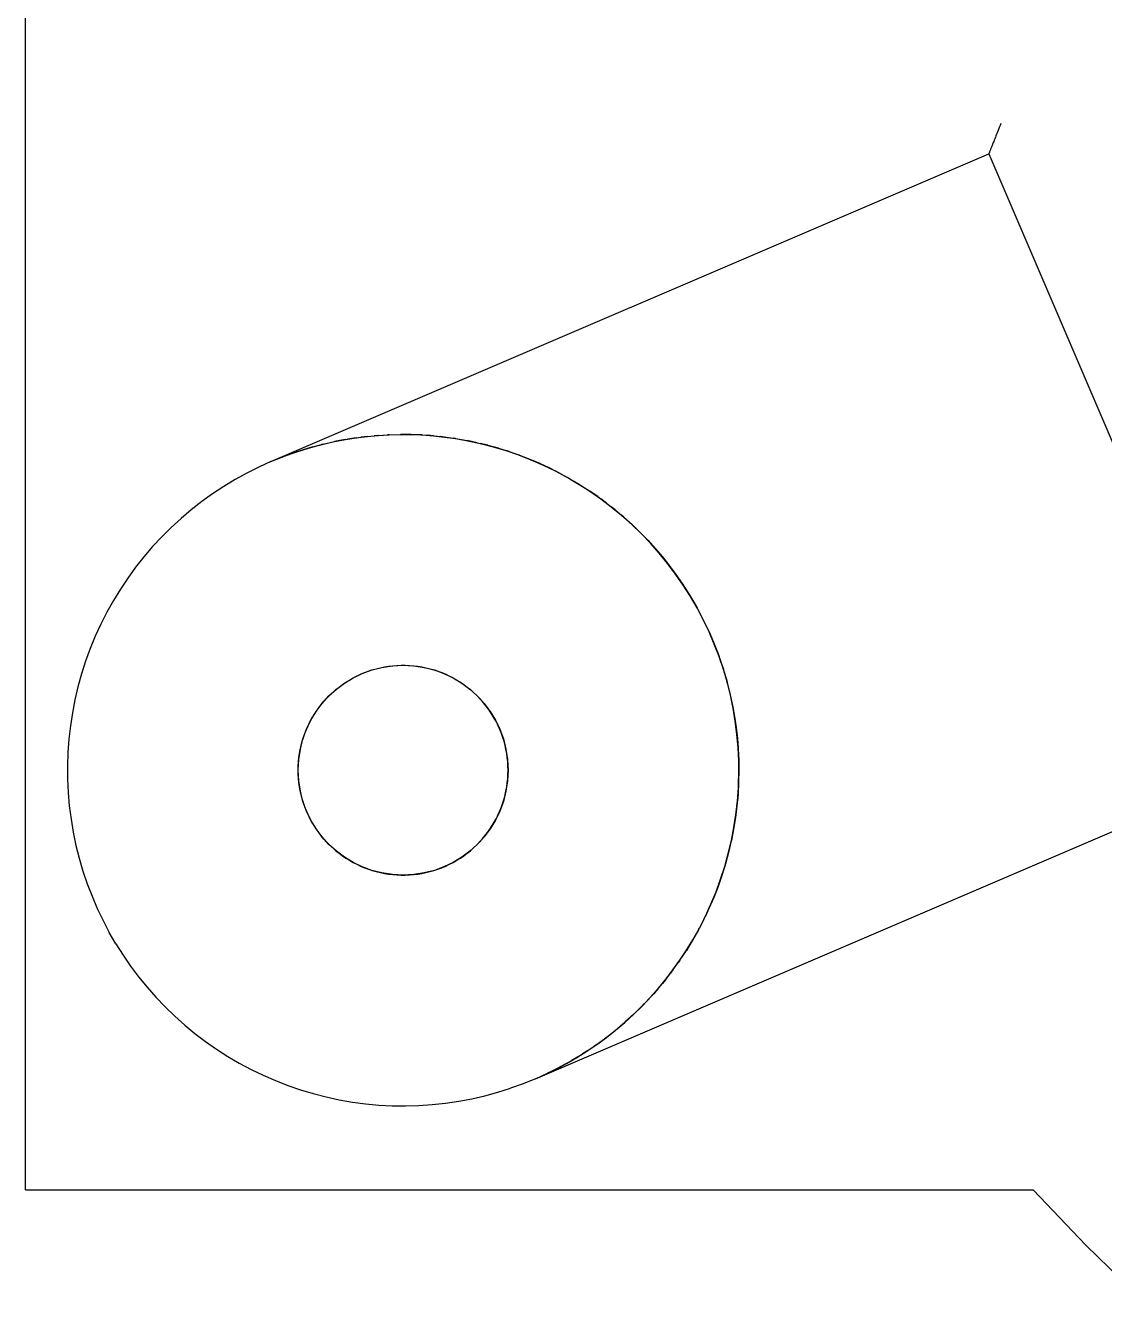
# Model space of a CAD drawing. Header units: millimetres. Extents: x -65 to 206, y -204 to 46.
# Drawn here: x -58 to -32.29, y -33.59 to -3.25 of the extents above; entities that cross this region are included whole.
import ezdxf

# ---------------------------------------------------------------- set-up
doc = ezdxf.new("R2010")
doc.units = ezdxf.units.MM
doc.layers.add('TOP_XY', color=7, linetype='Continuous')

msp = doc.modelspace()

# ---------------------------------------------------------------- linework, layer by layer
msp.add_circle((-49, -21), 2.5)
at = {"layer": 'TOP_XY'}
for p, q in [((-58, -31), (-58, 31)), ((-34.813, -5.733), (-34.828, -5.773)), ((-34.795, -5.689), (-34.813, -5.733)), ((-34.775, -5.639), (-34.795, -5.689)), ((-34.754, -5.587), (-34.775, -5.639)), ((-34.937, -6.045), (-34.947, -6.068)), ((-34.926, -6.017), (-34.937, -6.045)), ((-34.914, -5.986), (-34.926, -6.017)), ((-34.901, -5.953), (-34.914, -5.986)), ((-34.887, -5.919), (-34.901, -5.953)), ((-34.873, -5.884), (-34.887, -5.919)), ((-34.859, -5.848), (-34.873, -5.884)), ((-34.844, -5.811), (-34.859, -5.848)), ((-34.828, -5.773), (-34.844, -5.811)), ((-52.151, -13.647), (-35.046, -6.316)), ((-35.045, -6.315), (-35.046, -6.316)), ((-35.046, -6.316), (-35.046, -6.316)), ((-35.046, -6.316), (-28.743, -21.022)), ((-35.044, -6.31), (-35.045, -6.313)), ((-35.045, -6.313), (-35.045, -6.315)), ((-35.042, -6.307), (-35.044, -6.31)), ((-35.041, -6.303), (-35.042, -6.307)), ((-35.039, -6.298), (-35.041, -6.303)), ((-35.036, -6.292), (-35.039, -6.298)), ((-35.034, -6.286), (-35.036, -6.292)), ((-35.031, -6.279), (-35.034, -6.286)), ((-35.028, -6.271), (-35.031, -6.279)), ((-35.024, -6.262), (-35.028, -6.271)), ((-35.02, -6.252), (-35.024, -6.262)), ((-35.016, -6.242), (-35.02, -6.252)), ((-35.012, -6.231), (-35.016, -6.242)), ((-35.007, -6.219), (-35.012, -6.231)), ((-35.002, -6.205), (-35.007, -6.219)), ((-34.995, -6.189), (-35.002, -6.205)), ((-34.988, -6.171), (-34.995, -6.189)), ((-34.98, -6.153), (-34.988, -6.171)), ((-34.973, -6.133), (-34.98, -6.153)), ((-34.964, -6.112), (-34.973, -6.133)), ((-34.956, -6.091), (-34.964, -6.112)), ((-34.947, -6.068), (-34.956, -6.091)), ((-50.009, -13.064), (-49.693, -13.03)), ((-49.861, -13.047), (-49.599, -13.022)), ((-49.861, -13.047), (-49.693, -13.03)), ((-49.693, -13.03), (-49.376, -13.009)), ((-49.599, -13.022), (-49.693, -13.03)), ((-49.599, -13.022), (-49.335, -13.007)), ((-49.599, -13.022), (-49.376, -13.009)), ((-49.376, -13.009), (-49.058, -13)), ((-49.335, -13.007), (-49.376, -13.009)), ((-49.335, -13.007), (-49.071, -13)), ((-49.071, -13), (-48.807, -13.002)), ((-49.071, -13), (-49.058, -13)), ((-48.807, -13.002), (-49.058, -13)), ((-49.058, -13), (-48.74, -13.004)), ((-48.807, -13.002), (-48.543, -13.013)), ((-48.807, -13.002), (-48.74, -13.004)), ((-48.543, -13.013), (-48.74, -13.004)), ((-48.74, -13.004), (-48.422, -13.021)), ((-48.543, -13.013), (-48.28, -13.032)), ((-48.543, -13.013), (-48.422, -13.021)), ((-48.28, -13.032), (-48.422, -13.021)), ((-48.422, -13.021), (-48.105, -13.05)), ((-48.28, -13.032), (-48.018, -13.061)), ((-48.28, -13.032), (-48.105, -13.05)), ((-51.557, -13.42), (-51.254, -13.324)), ((-51.156, -13.296), (-51.409, -13.371)), ((-51.409, -13.371), (-51.254, -13.324)), ((-51.254, -13.324), (-50.947, -13.241)), ((-51.156, -13.296), (-51.254, -13.324)), ((-51.156, -13.296), (-50.901, -13.229)), ((-51.156, -13.296), (-50.947, -13.241)), ((-50.947, -13.241), (-50.637, -13.169)), ((-50.901, -13.229), (-50.947, -13.241)), ((-50.901, -13.229), (-50.643, -13.171)), ((-50.643, -13.171), (-50.384, -13.121)), ((-50.643, -13.171), (-50.637, -13.169)), ((-50.637, -13.169), (-50.324, -13.11)), ((-50.384, -13.121), (-50.637, -13.169)), ((-50.384, -13.121), (-50.123, -13.079)), ((-50.384, -13.121), (-50.324, -13.11)), ((-50.324, -13.11), (-50.009, -13.064)), ((-50.123, -13.079), (-50.324, -13.11)), ((-50.123, -13.079), (-49.861, -13.047)), ((-50.123, -13.079), (-50.009, -13.064)), ((-49.861, -13.047), (-50.009, -13.064)), ((-48.018, -13.061), (-48.105, -13.05)), ((-48.105, -13.05), (-47.79, -13.092)), ((-48.018, -13.061), (-47.756, -13.097)), ((-48.018, -13.061), (-47.79, -13.092)), ((-47.756, -13.097), (-47.79, -13.092)), ((-47.79, -13.092), (-47.476, -13.146)), ((-47.756, -13.097), (-47.496, -13.143)), ((-47.496, -13.143), (-47.238, -13.197)), ((-47.496, -13.143), (-47.476, -13.146)), ((-47.238, -13.197), (-47.476, -13.146)), ((-47.476, -13.146), (-47.165, -13.213)), ((-47.238, -13.197), (-46.981, -13.259)), ((-47.238, -13.197), (-47.165, -13.213)), ((-46.981, -13.259), (-47.165, -13.213)), ((-47.165, -13.213), (-46.857, -13.292)), ((-46.981, -13.259), (-46.727, -13.33)), ((-46.981, -13.259), (-46.857, -13.292)), ((-46.727, -13.33), (-46.857, -13.292)), ((-46.857, -13.292), (-46.553, -13.384)), ((-46.727, -13.33), (-46.475, -13.409)), ((-46.727, -13.33), (-46.553, -13.384)), ((-52.151, -13.647), (-52.441, -13.778)), ((-52.151, -13.647), (-51.857, -13.527)), ((-52.151, -13.647), (-51.907, -13.547)), ((-51.907, -13.547), (-51.66, -13.455)), ((-51.907, -13.547), (-51.857, -13.527)), ((-51.857, -13.527), (-51.557, -13.42)), ((-51.66, -13.455), (-51.857, -13.527)), ((-51.66, -13.455), (-51.409, -13.371)), ((-51.66, -13.455), (-51.557, -13.42)), ((-51.409, -13.371), (-51.557, -13.42)), ((-46.475, -13.409), (-46.553, -13.384)), ((-46.553, -13.384), (-46.252, -13.487)), ((-46.475, -13.409), (-46.226, -13.496)), ((-46.475, -13.409), (-46.252, -13.487)), ((-46.226, -13.496), (-46.252, -13.487)), ((-46.252, -13.487), (-45.955, -13.602)), ((-46.226, -13.496), (-45.98, -13.592)), ((-45.98, -13.592), (-45.737, -13.696)), ((-45.98, -13.592), (-45.955, -13.602)), ((-45.737, -13.696), (-45.955, -13.602)), ((-45.955, -13.602), (-45.663, -13.729)), ((-52.726, -13.92), (-53.004, -14.074)), ((-52.441, -13.778), (-52.726, -13.92)), ((-45.737, -13.696), (-45.498, -13.807)), ((-45.737, -13.696), (-45.663, -13.729)), ((-45.498, -13.807), (-45.663, -13.729)), ((-45.663, -13.729), (-45.377, -13.867)), ((-45.498, -13.807), (-45.262, -13.927)), ((-45.498, -13.807), (-45.377, -13.867)), ((-45.262, -13.927), (-45.377, -13.867)), ((-45.377, -13.867), (-45.096, -14.017)), ((-45.262, -13.927), (-45.031, -14.054)), ((-45.262, -13.927), (-45.096, -14.017)), ((-53.276, -14.239), (-53.542, -14.414)), ((-53.004, -14.074), (-53.276, -14.239)), ((-45.031, -14.054), (-45.096, -14.017)), ((-45.096, -14.017), (-44.822, -14.178)), ((-45.031, -14.054), (-44.804, -14.189)), ((-45.031, -14.054), (-44.822, -14.178)), ((-44.804, -14.189), (-44.822, -14.178)), ((-44.822, -14.178), (-44.554, -14.349)), ((-44.804, -14.189), (-44.582, -14.331)), ((-53.542, -14.414), (-53.8, -14.6)), ((-44.582, -14.331), (-44.364, -14.48)), ((-44.582, -14.331), (-44.554, -14.349)), ((-44.364, -14.48), (-44.554, -14.349)), ((-44.554, -14.349), (-44.293, -14.531)), ((-44.364, -14.48), (-44.151, -14.637)), ((-44.364, -14.48), (-44.293, -14.531)), ((-44.151, -14.637), (-44.293, -14.531)), ((-44.293, -14.531), (-44.04, -14.724)), ((-54.051, -14.796), (-54.293, -15.002)), ((-53.8, -14.6), (-54.051, -14.796)), ((-44.151, -14.637), (-43.944, -14.8)), ((-44.151, -14.637), (-44.04, -14.724)), ((-43.944, -14.8), (-44.04, -14.724)), ((-44.04, -14.724), (-43.794, -14.926)), ((-43.944, -14.8), (-43.742, -14.97)), ((-43.944, -14.8), (-43.794, -14.926)), ((-54.293, -15.002), (-54.528, -15.217)), ((-43.742, -14.97), (-43.794, -14.926)), ((-43.794, -14.926), (-43.557, -15.138)), ((-43.742, -14.97), (-43.546, -15.147)), ((-43.742, -14.97), (-43.557, -15.138)), ((-43.546, -15.147), (-43.557, -15.138)), ((-43.557, -15.138), (-43.328, -15.359)), ((-43.546, -15.147), (-43.356, -15.33)), ((-54.753, -15.441), (-54.97, -15.674)), ((-54.528, -15.217), (-54.753, -15.441)), ((-43.356, -15.33), (-43.172, -15.52)), ((-43.356, -15.33), (-43.328, -15.359)), ((-43.172, -15.52), (-43.328, -15.359)), ((-43.108, -15.589), (-43.328, -15.359)), ((-54.97, -15.674), (-55.177, -15.916)), ((-43.172, -15.52), (-42.994, -15.715)), ((-43.172, -15.52), (-43.108, -15.589)), ((-42.994, -15.715), (-43.108, -15.589)), ((-42.897, -15.827), (-43.108, -15.589)), ((-42.994, -15.715), (-42.823, -15.916)), ((-42.994, -15.715), (-42.897, -15.827)), ((-55.177, -15.916), (-55.374, -16.165)), ((-42.823, -15.916), (-42.897, -15.827)), ((-42.697, -16.074), (-42.897, -15.827)), ((-42.823, -15.916), (-42.659, -16.122)), ((-42.823, -15.916), (-42.697, -16.074)), ((-42.659, -16.122), (-42.697, -16.074)), ((-42.506, -16.328), (-42.697, -16.074)), ((-55.374, -16.165), (-55.561, -16.423)), ((-42.659, -16.122), (-42.501, -16.334)), ((-42.659, -16.122), (-42.506, -16.328)), ((-42.501, -16.334), (-42.506, -16.328)), ((-42.325, -16.59), (-42.506, -16.328)), ((-42.501, -16.334), (-42.351, -16.551)), ((-55.561, -16.423), (-55.738, -16.687)), ((-42.351, -16.551), (-42.208, -16.773)), ((-42.351, -16.551), (-42.325, -16.59)), ((-42.208, -16.773), (-42.325, -16.59)), ((-42.155, -16.859), (-42.325, -16.59)), ((-55.904, -16.958), (-56.059, -17.236)), ((-55.738, -16.687), (-55.904, -16.958)), ((-42.208, -16.773), (-42.072, -16.999)), ((-42.208, -16.773), (-42.155, -16.859)), ((-42.072, -16.999), (-42.155, -16.859)), ((-41.996, -17.134), (-42.155, -16.859)), ((-56.059, -17.236), (-56.203, -17.52)), ((-42.072, -16.999), (-41.944, -17.23)), ((-42.072, -16.999), (-41.996, -17.134)), ((-41.944, -17.23), (-41.996, -17.134)), ((-41.848, -17.416), (-41.996, -17.134)), ((-41.944, -17.23), (-41.823, -17.465)), ((-41.944, -17.23), (-41.848, -17.416)), ((-56.203, -17.52), (-56.336, -17.809)), ((-41.823, -17.465), (-41.848, -17.416)), ((-41.711, -17.703), (-41.848, -17.416)), ((-41.823, -17.465), (-41.711, -17.704)), ((-41.823, -17.465), (-41.711, -17.703)), ((-56.336, -17.809), (-56.457, -18.103)), ((-41.586, -17.995), (-41.711, -17.703)), ((-41.711, -17.704), (-41.606, -17.946)), ((-56.457, -18.103), (-56.566, -18.402)), ((-41.606, -17.946), (-41.509, -18.192)), ((-41.606, -17.946), (-41.586, -17.995)), ((-41.509, -18.192), (-41.586, -17.995)), ((-41.472, -18.293), (-41.586, -17.995)), ((-41.509, -18.192), (-41.421, -18.44)), ((-41.509, -18.192), (-41.472, -18.293)), ((-56.566, -18.402), (-56.664, -18.704)), ((-49.248, -18.512), (-49.149, -18.504)), ((-49.149, -18.504), (-49.05, -18.5)), ((-49.05, -18.5), (-48.95, -18.5)), ((-48.95, -18.5), (-48.851, -18.504)), ((-48.851, -18.504), (-48.752, -18.512)), ((-41.421, -18.44), (-41.472, -18.293)), ((-41.37, -18.594), (-41.472, -18.293)), ((-41.421, -18.44), (-41.34, -18.692)), ((-41.421, -18.44), (-41.37, -18.594)), ((-56.664, -18.704), (-56.749, -19.011)), ((-50.279, -18.852), (-50.192, -18.803)), ((-50.192, -18.803), (-50.104, -18.757)), ((-50.104, -18.757), (-50.014, -18.715)), ((-50.014, -18.715), (-49.922, -18.676)), ((-49.922, -18.676), (-49.829, -18.641)), ((-49.829, -18.641), (-49.735, -18.61)), ((-49.735, -18.61), (-49.639, -18.583)), ((-49.639, -18.583), (-49.542, -18.56)), ((-49.542, -18.56), (-49.445, -18.54)), ((-49.445, -18.54), (-49.347, -18.524)), ((-49.347, -18.524), (-49.248, -18.512)), ((-48.752, -18.512), (-48.653, -18.524)), ((-48.653, -18.524), (-48.555, -18.54)), ((-48.555, -18.54), (-48.458, -18.56)), ((-48.458, -18.56), (-48.361, -18.583)), ((-48.361, -18.583), (-48.265, -18.61)), ((-48.265, -18.61), (-48.171, -18.641)), ((-48.171, -18.641), (-48.078, -18.676)), ((-48.078, -18.676), (-47.986, -18.715)), ((-47.986, -18.715), (-47.896, -18.757)), ((-47.896, -18.757), (-47.808, -18.803)), ((-47.808, -18.803), (-47.721, -18.852)), ((-41.34, -18.692), (-41.37, -18.594)), ((-41.281, -18.899), (-41.37, -18.594)), ((-41.34, -18.692), (-41.268, -18.946)), ((-41.34, -18.692), (-41.281, -18.899)), ((-56.749, -19.011), (-56.822, -19.321)), ((-50.678, -19.147), (-50.603, -19.081)), ((-50.603, -19.081), (-50.525, -19.019)), ((-50.525, -19.019), (-50.445, -18.96)), ((-50.445, -18.96), (-50.363, -18.904)), ((-50.363, -18.904), (-50.279, -18.852)), ((-47.721, -18.852), (-47.637, -18.904)), ((-47.637, -18.904), (-47.555, -18.96)), ((-47.555, -18.96), (-47.475, -19.019)), ((-47.475, -19.019), (-47.397, -19.081)), ((-47.397, -19.081), (-47.322, -19.147)), ((-41.268, -18.946), (-41.281, -18.899)), ((-41.203, -19.208), (-41.281, -18.899)), ((-41.268, -18.946), (-41.205, -19.202)), ((-56.822, -19.321), (-56.882, -19.633)), ((-50.95, -19.436), (-50.886, -19.359)), ((-50.886, -19.359), (-50.82, -19.286)), ((-50.82, -19.286), (-50.75, -19.215)), ((-50.75, -19.215), (-50.678, -19.147)), ((-47.322, -19.147), (-47.25, -19.215)), ((-47.18, -19.286), (-47.25, -19.215)), ((-47.114, -19.359), (-47.18, -19.286)), ((-47.05, -19.436), (-47.114, -19.359)), ((-41.205, -19.202), (-41.15, -19.46)), ((-41.205, -19.202), (-41.203, -19.208)), ((-41.15, -19.46), (-41.203, -19.208)), ((-41.138, -19.519), (-41.203, -19.208)), ((-56.882, -19.633), (-56.93, -19.947)), ((-51.173, -19.764), (-51.122, -19.679)), ((-51.122, -19.679), (-51.068, -19.596)), ((-51.068, -19.596), (-51.011, -19.514)), ((-51.011, -19.514), (-50.95, -19.436)), ((-46.989, -19.514), (-47.05, -19.436)), ((-46.932, -19.596), (-46.989, -19.514)), ((-46.878, -19.679), (-46.932, -19.596)), ((-46.827, -19.764), (-46.878, -19.679)), ((-41.15, -19.46), (-41.103, -19.72)), ((-41.15, -19.46), (-41.138, -19.519)), ((-41.103, -19.72), (-41.138, -19.519)), ((-41.086, -19.833), (-41.138, -19.519)), ((-56.93, -19.947), (-56.966, -20.263)), ((-51.305, -20.032), (-51.265, -19.941)), ((-51.265, -19.941), (-51.221, -19.852)), ((-51.221, -19.852), (-51.173, -19.764)), ((-46.779, -19.852), (-46.827, -19.764)), ((-46.735, -19.941), (-46.779, -19.852)), ((-46.695, -20.032), (-46.735, -19.941)), ((-41.103, -19.72), (-41.065, -19.981)), ((-41.103, -19.72), (-41.086, -19.833)), ((-41.065, -19.981), (-41.086, -19.833)), ((-41.045, -20.149), (-41.086, -19.833)), ((-41.065, -19.981), (-41.036, -20.244)), ((-41.065, -19.981), (-41.045, -20.149)), ((-56.966, -20.263), (-56.989, -20.581)), ((-51.429, -20.409), (-51.404, -20.313)), ((-51.404, -20.313), (-51.375, -20.218)), ((-51.375, -20.218), (-51.342, -20.124)), ((-51.342, -20.124), (-51.305, -20.032)), ((-46.658, -20.124), (-46.695, -20.032)), ((-46.625, -20.218), (-46.658, -20.124)), ((-46.596, -20.313), (-46.625, -20.218)), ((-46.571, -20.409), (-46.596, -20.313)), ((-41.036, -20.244), (-41.045, -20.149)), ((-41.018, -20.465), (-41.045, -20.149)), ((-41.036, -20.244), (-41.015, -20.507)), ((-41.036, -20.244), (-41.018, -20.465)), ((-56.989, -20.581), (-56.999, -20.899)), ((-51.482, -20.702), (-51.468, -20.604)), ((-51.468, -20.604), (-51.451, -20.506)), ((-51.451, -20.506), (-51.429, -20.409)), ((-46.549, -20.506), (-46.571, -20.409)), ((-46.532, -20.604), (-46.549, -20.506)), ((-46.518, -20.702), (-46.532, -20.604)), ((-41.015, -20.507), (-41.018, -20.465)), ((-41.003, -20.783), (-41.018, -20.465)), ((-41.015, -20.507), (-41.004, -20.753)), ((-56.999, -20.899), (-56.997, -21.217)), ((-51.5, -21), (-51.498, -20.901)), ((-51.498, -20.901), (-51.492, -20.801)), ((-51.492, -20.801), (-51.482, -20.702)), ((-46.508, -20.801), (-46.518, -20.702)), ((-46.502, -20.901), (-46.508, -20.801)), ((-46.5, -21), (-46.502, -20.901)), ((-41.004, -20.753), (-41, -21)), ((-41.004, -20.753), (-41.003, -20.783)), ((-41, -21), (-41.003, -20.783)), ((-41.001, -21.101), (-41.003, -20.783)), ((-56.997, -21.217), (-56.982, -21.535)), ((-51.498, -21.099), (-51.5, -21)), ((-51.492, -21.199), (-51.498, -21.099)), ((-51.482, -21.298), (-51.492, -21.199)), ((-46.518, -21.298), (-46.508, -21.199)), ((-46.508, -21.199), (-46.502, -21.099)), ((-46.502, -21.099), (-46.5, -21)), ((-45.849, -28.353), (-28.743, -21.022)), ((-41.011, -21.419), (-41.001, -21.101)), ((-41, -21), (-41.005, -21.283)), ((-41.005, -21.283), (-41.001, -21.101)), ((-41, -21), (-41.001, -21.101)), ((-56.982, -21.535), (-56.955, -21.851)), ((-51.468, -21.396), (-51.482, -21.298)), ((-51.451, -21.494), (-51.468, -21.396)), ((-51.429, -21.591), (-51.451, -21.494)), ((-46.571, -21.591), (-46.549, -21.494)), ((-46.549, -21.494), (-46.532, -21.396)), ((-46.532, -21.396), (-46.518, -21.298)), ((-41.034, -21.737), (-41.011, -21.419)), ((-41.005, -21.283), (-41.02, -21.566)), ((-41.02, -21.566), (-41.011, -21.419)), ((-41.005, -21.283), (-41.011, -21.419)), ((-51.404, -21.687), (-51.429, -21.591)), ((-51.375, -21.782), (-51.404, -21.687)), ((-51.342, -21.876), (-51.375, -21.782)), ((-46.658, -21.876), (-46.625, -21.782)), ((-46.625, -21.782), (-46.596, -21.687)), ((-46.596, -21.687), (-46.571, -21.591)), ((-41.07, -22.053), (-41.034, -21.737)), ((-41.02, -21.566), (-41.045, -21.848)), ((-41.045, -21.848), (-41.034, -21.737)), ((-41.02, -21.566), (-41.034, -21.737)), ((-56.955, -21.851), (-56.914, -22.167)), ((-51.305, -21.968), (-51.342, -21.876)), ((-51.265, -22.059), (-51.305, -21.968)), ((-51.221, -22.148), (-51.265, -22.059)), ((-46.779, -22.148), (-46.735, -22.059)), ((-46.735, -22.059), (-46.695, -21.968)), ((-46.695, -21.968), (-46.658, -21.876)), ((-41.08, -22.129), (-41.125, -22.409)), ((-41.118, -22.367), (-41.07, -22.053)), ((-41.08, -22.129), (-41.118, -22.367)), ((-41.045, -21.848), (-41.08, -22.129)), ((-41.08, -22.129), (-41.07, -22.053)), ((-41.045, -21.848), (-41.07, -22.053)), ((-56.914, -22.167), (-56.862, -22.481)), ((-51.173, -22.236), (-51.221, -22.148)), ((-51.122, -22.321), (-51.173, -22.236)), ((-51.068, -22.404), (-51.122, -22.321)), ((-51.011, -22.486), (-51.068, -22.404)), ((-46.989, -22.486), (-46.932, -22.404)), ((-46.932, -22.404), (-46.878, -22.321)), ((-46.878, -22.321), (-46.827, -22.236)), ((-46.827, -22.236), (-46.779, -22.148)), ((-41.125, -22.409), (-41.18, -22.687)), ((-41.178, -22.679), (-41.118, -22.367)), ((-41.125, -22.409), (-41.178, -22.679)), ((-41.125, -22.409), (-41.118, -22.367)), ((-56.862, -22.481), (-56.797, -22.792)), ((-50.95, -22.564), (-51.011, -22.486)), ((-50.886, -22.641), (-50.95, -22.564)), ((-50.82, -22.714), (-50.886, -22.641)), ((-50.75, -22.785), (-50.82, -22.714)), ((-47.25, -22.785), (-47.18, -22.714)), ((-47.18, -22.714), (-47.114, -22.641)), ((-47.114, -22.641), (-47.05, -22.564)), ((-47.05, -22.564), (-46.989, -22.486)), ((-41.251, -22.989), (-41.178, -22.679)), ((-41.18, -22.687), (-41.245, -22.963)), ((-41.18, -22.687), (-41.178, -22.679)), ((-56.797, -22.792), (-56.719, -23.101)), ((-50.75, -22.785), (-50.678, -22.853)), ((-50.678, -22.853), (-50.603, -22.919)), ((-50.603, -22.919), (-50.525, -22.981)), ((-50.525, -22.981), (-50.445, -23.04)), ((-50.445, -23.04), (-50.363, -23.096)), ((-47.637, -23.096), (-47.555, -23.04)), ((-47.555, -23.04), (-47.475, -22.981)), ((-47.475, -22.981), (-47.397, -22.919)), ((-47.397, -22.919), (-47.322, -22.853)), ((-47.322, -22.853), (-47.25, -22.785)), ((-41.336, -23.296), (-41.251, -22.989)), ((-41.245, -22.963), (-41.319, -23.236)), ((-41.319, -23.236), (-41.251, -22.989)), ((-41.245, -22.963), (-41.251, -22.989)), ((-56.719, -23.101), (-56.63, -23.406)), ((-50.363, -23.096), (-50.279, -23.148)), ((-50.279, -23.148), (-50.192, -23.197)), ((-50.192, -23.197), (-50.104, -23.243)), ((-50.104, -23.243), (-50.014, -23.285)), ((-50.014, -23.285), (-49.922, -23.324)), ((-49.922, -23.324), (-49.829, -23.359)), ((-49.829, -23.359), (-49.735, -23.39)), ((-48.265, -23.39), (-48.171, -23.359)), ((-48.171, -23.359), (-48.078, -23.324)), ((-48.078, -23.324), (-47.986, -23.285)), ((-47.986, -23.285), (-47.896, -23.243)), ((-47.896, -23.243), (-47.808, -23.197)), ((-47.808, -23.197), (-47.721, -23.148)), ((-47.721, -23.148), (-47.637, -23.096)), ((-41.434, -23.598), (-41.336, -23.296)), ((-41.319, -23.236), (-41.403, -23.507)), ((-41.403, -23.507), (-41.336, -23.296)), ((-41.319, -23.236), (-41.336, -23.296)), ((-56.63, -23.406), (-56.528, -23.707)), ((-49.735, -23.39), (-49.639, -23.417)), ((-49.639, -23.417), (-49.542, -23.44)), ((-49.542, -23.44), (-49.445, -23.46)), ((-49.445, -23.46), (-49.347, -23.476)), ((-49.347, -23.476), (-49.248, -23.488)), ((-49.248, -23.488), (-49.149, -23.496)), ((-49.149, -23.496), (-49.05, -23.5)), ((-49.05, -23.5), (-48.95, -23.5)), ((-48.95, -23.5), (-48.851, -23.496)), ((-48.851, -23.496), (-48.752, -23.488)), ((-48.752, -23.488), (-48.653, -23.476)), ((-48.653, -23.476), (-48.555, -23.46)), ((-48.555, -23.46), (-48.458, -23.44)), ((-48.458, -23.44), (-48.361, -23.417)), ((-48.361, -23.417), (-48.265, -23.39)), ((-41.543, -23.897), (-41.434, -23.598)), ((-41.403, -23.507), (-41.496, -23.774)), ((-41.496, -23.774), (-41.434, -23.598)), ((-41.403, -23.507), (-41.434, -23.598)), ((-56.528, -23.707), (-56.414, -24.005)), ((-41.664, -24.191), (-41.543, -23.897)), ((-41.496, -23.774), (-41.599, -24.038)), ((-41.599, -24.038), (-41.543, -23.897)), ((-41.496, -23.774), (-41.543, -23.897)), ((-56.414, -24.005), (-56.289, -24.297)), ((-41.797, -24.48), (-41.664, -24.191)), ((-41.599, -24.038), (-41.712, -24.298)), ((-41.712, -24.298), (-41.664, -24.191)), ((-41.599, -24.038), (-41.664, -24.191)), ((-56.289, -24.297), (-56.152, -24.584)), ((-41.833, -24.554), (-41.963, -24.806)), ((-41.941, -24.764), (-41.797, -24.48)), ((-41.833, -24.554), (-41.941, -24.764)), ((-41.712, -24.298), (-41.833, -24.554)), ((-41.833, -24.554), (-41.797, -24.48)), ((-41.712, -24.298), (-41.797, -24.48)), ((-56.152, -24.584), (-56.004, -24.866)), ((-55.845, -25.141), (-56.004, -24.866)), ((-41.963, -24.806), (-42.102, -25.053)), ((-42.096, -25.042), (-41.941, -24.764)), ((-41.963, -24.806), (-42.096, -25.042)), ((-41.963, -24.806), (-41.941, -24.764)), ((-55.845, -25.141), (-55.675, -25.41)), ((-42.262, -25.313), (-42.096, -25.042)), ((-42.102, -25.053), (-42.25, -25.294)), ((-42.102, -25.053), (-42.096, -25.042)), ((-55.675, -25.41), (-55.494, -25.672)), ((-42.439, -25.577), (-42.262, -25.313)), ((-42.407, -25.531), (-42.25, -25.294)), ((-42.407, -25.531), (-42.262, -25.313)), ((-42.25, -25.294), (-42.262, -25.313)), ((-55.494, -25.672), (-55.303, -25.926)), ((-42.744, -25.986), (-42.571, -25.761)), ((-42.626, -25.835), (-42.439, -25.577)), ((-42.571, -25.761), (-42.626, -25.835)), ((-42.571, -25.761), (-42.407, -25.531)), ((-42.571, -25.761), (-42.439, -25.577)), ((-42.407, -25.531), (-42.439, -25.577)), ((-55.303, -25.926), (-55.103, -26.173)), ((-43.03, -26.326), (-42.823, -26.084)), ((-42.924, -26.204), (-42.744, -25.986)), ((-42.924, -26.204), (-42.823, -26.084)), ((-42.823, -26.084), (-42.626, -25.835)), ((-42.744, -25.986), (-42.823, -26.084)), ((-42.744, -25.986), (-42.626, -25.835)), ((-55.103, -26.173), (-54.892, -26.411)), ((-43.247, -26.559), (-43.03, -26.326)), ((-43.112, -26.416), (-42.924, -26.204)), ((-43.112, -26.416), (-43.03, -26.326)), ((-42.924, -26.204), (-43.03, -26.326)), ((-54.892, -26.411), (-54.672, -26.641)), ((-54.672, -26.641), (-54.443, -26.862)), ((-43.51, -26.819), (-43.308, -26.621)), ((-43.472, -26.783), (-43.247, -26.559)), ((-43.308, -26.621), (-43.472, -26.783)), ((-43.308, -26.621), (-43.112, -26.416)), ((-43.308, -26.621), (-43.247, -26.559)), ((-43.112, -26.416), (-43.247, -26.559)), ((-54.443, -26.862), (-54.206, -27.074)), ((-43.949, -27.204), (-43.707, -26.998)), ((-43.72, -27.01), (-43.51, -26.819)), ((-43.72, -27.01), (-43.707, -26.998)), ((-43.707, -26.998), (-43.472, -26.783)), ((-43.51, -26.819), (-43.707, -26.998)), ((-43.51, -26.819), (-43.472, -26.783)), ((-54.206, -27.074), (-53.96, -27.276)), ((-53.96, -27.276), (-53.707, -27.469)), ((-44.2, -27.4), (-43.949, -27.204)), ((-44.158, -27.369), (-43.936, -27.193)), ((-44.158, -27.369), (-43.949, -27.204)), ((-43.936, -27.193), (-43.949, -27.204)), ((-43.936, -27.193), (-43.72, -27.01)), ((-53.707, -27.469), (-53.446, -27.651)), ((-44.724, -27.761), (-44.458, -27.586)), ((-44.621, -27.695), (-44.387, -27.536)), ((-44.621, -27.695), (-44.458, -27.586)), ((-44.458, -27.586), (-44.2, -27.4)), ((-44.387, -27.536), (-44.458, -27.586)), ((-44.387, -27.536), (-44.158, -27.369)), ((-44.387, -27.536), (-44.2, -27.4)), ((-44.158, -27.369), (-44.2, -27.4)), ((-53.446, -27.651), (-53.178, -27.822)), ((-53.178, -27.822), (-52.904, -27.983)), ((-45.106, -27.988), (-44.861, -27.846)), ((-44.996, -27.926), (-44.724, -27.761)), ((-44.861, -27.846), (-44.996, -27.926)), ((-44.861, -27.846), (-44.621, -27.695)), ((-44.861, -27.846), (-44.724, -27.761)), ((-44.621, -27.695), (-44.724, -27.761)), ((-52.904, -27.983), (-52.623, -28.133)), ((-52.623, -28.133), (-52.337, -28.271)), ((-45.6, -28.242), (-45.356, -28.122)), ((-45.559, -28.222), (-45.274, -28.08)), ((-45.356, -28.122), (-45.559, -28.222)), ((-45.356, -28.122), (-45.106, -27.988)), ((-45.356, -28.122), (-45.274, -28.08)), ((-45.274, -28.08), (-44.996, -27.926)), ((-45.106, -27.988), (-45.274, -28.08)), ((-45.106, -27.988), (-44.996, -27.926)), ((-52.337, -28.271), (-52.045, -28.398)), ((-52.045, -28.398), (-51.748, -28.513)), ((-51.748, -28.513), (-51.447, -28.616)), ((-46.143, -28.473), (-46.443, -28.58)), ((-45.849, -28.353), (-46.143, -28.473)), ((-45.849, -28.353), (-45.559, -28.222)), ((-45.849, -28.353), (-45.6, -28.242)), ((-45.6, -28.242), (-45.559, -28.222)), ((-51.447, -28.616), (-51.143, -28.708)), ((-51.143, -28.708), (-50.835, -28.787)), ((-50.835, -28.787), (-50.524, -28.854)), ((-47.363, -28.831), (-47.053, -28.759)), ((-47.053, -28.759), (-46.746, -28.676)), ((-46.746, -28.676), (-46.443, -28.58)), ((-50.524, -28.854), (-50.21, -28.908)), ((-50.21, -28.908), (-49.895, -28.95)), ((-49.895, -28.95), (-49.578, -28.979)), ((-49.578, -28.979), (-49.26, -28.996)), ((-49.26, -28.996), (-48.942, -29)), ((-48.942, -29), (-48.624, -28.991)), ((-48.624, -28.991), (-48.307, -28.97)), ((-48.307, -28.97), (-47.991, -28.936)), ((-47.991, -28.936), (-47.676, -28.89)), ((-47.676, -28.89), (-47.363, -28.831)), ((-58, -31), (-33.985, -31)), ((-32.732, -32.321), (-33.985, -31)), ((-32.732, -32.321), (-31.427, -33.591))]:
    msp.add_line(p, q, dxfattribs=at)

doc.saveas('drawing.dxf')
